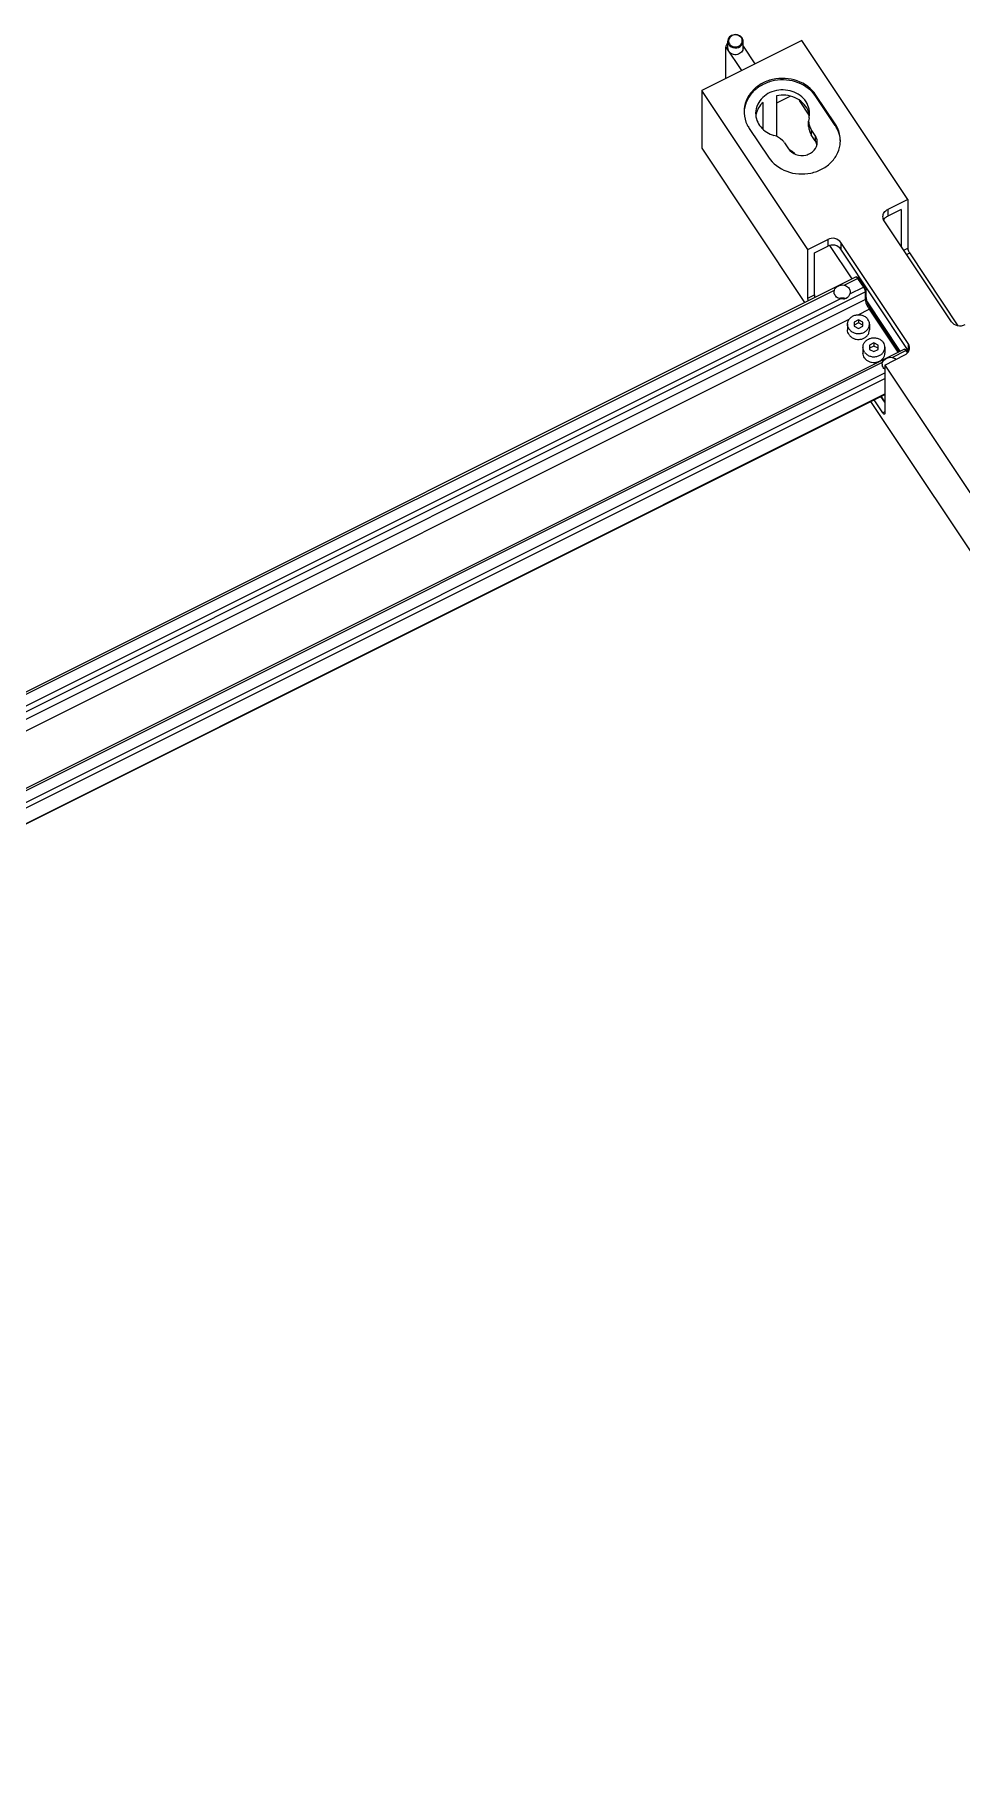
# Model space of a CAD drawing. Header units: millimetres. Extents: x 562 to 17351, y 2396 to 6995.
# Drawn here: x 5708.9 to 5829.2, y 3058.7 to 3282.5 of the extents above; entities that cross this region are included whole.
import ezdxf

# ---------------------------------------------------------------- set-up
doc = ezdxf.new("R2010")
doc.units = ezdxf.units.MM
doc.layers.add('02___PRT_ALL_AXES', color=7, linetype='Continuous')

msp = doc.modelspace()

# ---------------------------------------------------------------- linework, layer by layer
at = {"linetype": 'Continuous'}
for p, q in [((5822.2377, 3261.0674), (5808.4877, 3281.6924)), ((5795.4973, 3275.1972), (5795.4973, 3267.6972)), ((5809.2473, 3254.5722), (5795.4973, 3275.1972)), ((5803.4495, 3270.2215), (5803.4495, 3273.6524)), ((5805.1815, 3274.5184), (5805.1815, 3269.246)), ((5807.0103, 3274.4537), (5805.1815, 3273.5393)), ((5809.4635, 3271.9967), (5808.1965, 3273.8971)), ((5810.3227, 3274.6099), (5810.3227, 3274.4099)), ((5812.8227, 3270.8599), (5810.3227, 3274.6099)), ((5812.8227, 3270.6599), (5810.3227, 3274.4099)), ((5809.4234, 3271.6452), (5809.374, 3271.2169)), ((5809.374, 3270.5419), (5809.374, 3271.2169)), ((5809.4234, 3271.6452), (5809.4919, 3272.2448)), ((5801.6624, 3270.2798), (5804.1624, 3266.5298)), ((5809.7089, 3270.1344), (5809.7089, 3269.4594)), ((5810.2246, 3269.3608), (5809.7089, 3270.1344)), ((5810.2246, 3268.6858), (5809.7089, 3269.4594)), ((5810.2246, 3269.3608), (5810.2246, 3268.6858)), ((5812.8227, 3270.8599), (5812.8227, 3270.6599)), ((5795.4973, 3267.6972), (5808.8428, 3247.679)), ((5806.2448, 3268.4023), (5806.7605, 3267.6288)), ((5822.2377, 3261.0674), (5819.6396, 3259.7684)), ((5822.2377, 3261.0674), (5822.2377, 3254.7424)), ((5827.9321, 3245.1646), (5819.1821, 3258.2896)), ((5819.6396, 3259.7684), (5819.6396, 3258.8934)), ((5821.3717, 3259.7594), (5819.6396, 3258.8934)), ((5821.3717, 3259.7594), (5821.3717, 3255.0052)), ((5809.2473, 3254.5722), (5811.8454, 3255.8713)), ((5811.8454, 3255.8713), (5811.8454, 3254.9963)), ((5813.5529, 3255.475), (5813.5529, 3254.6)), ((5822.3029, 3242.35), (5813.5529, 3255.475)), ((5809.2473, 3248.2472), (5809.2473, 3254.5722)), ((5810.1134, 3254.1302), (5811.8454, 3254.9963)), ((5810.1134, 3248.6802), (5810.1134, 3254.1302)), ((5812.0891, 3255.0679), (5814.972, 3250.7436)), ((5822.3029, 3241.475), (5813.5529, 3254.6)), ((5821.7196, 3254.4834), (5822.2377, 3254.7424)), ((5822.0946, 3253.9209), (5822.4877, 3254.1174)), ((5828.7965, 3244.6542), (5822.4877, 3254.1174)), ((5815.5034, 3251.0093), (5815.5398, 3251.0085)), ((5815.8499, 3250.8935), (5815.5398, 3251.0085)), ((5813.9818, 3249.9395), (5815.727, 3250.812)), ((5814.7318, 3248.8145), (5816.477, 3249.687)), ((5815.727, 3250.812), (5816.477, 3249.687)), ((5815.9435, 3250.7953), (5815.727, 3250.812)), ((5815.8499, 3250.8936), (5815.881, 3250.8723)), ((5815.9435, 3250.7953), (5816.6935, 3249.6703)), ((5816.6935, 3249.6703), (5816.477, 3249.687)), ((5816.477, 3249.687), (5816.5727, 3249.5245)), ((5816.6935, 3249.6703), (5816.756, 3249.5598)), ((5816.8185, 3249.3578), (5816.727, 3249.062)), ((5816.727, 3249.062), (5816.727, 3248.062)), ((5816.756, 3249.5598), (5816.8018, 3249.4454)), ((5816.8185, 3249.3578), (5816.8185, 3248.3578)), ((5809.2473, 3248.2472), (5810.1134, 3248.6802)), ((5810.2089, 3248.362), (5810.1848, 3248.398)), ((5815.7989, 3246.098), (5817.227, 3246.812)), ((5816.8185, 3248.3578), (5816.727, 3248.062)), ((5816.9628, 3247.7573), (5821.222, 3241.3686)), ((5817.227, 3246.812), (5820.9475, 3241.2313)), ((5817.4435, 3246.7953), (5817.227, 3246.812)), ((5817.4435, 3246.7953), (5821.1015, 3241.3083)), ((5815.8454, 3245.4298), (5815.2868, 3245.1506)), ((5815.2868, 3245.1506), (5815.2868, 3244.592)), ((5815.8454, 3245.0298), (5815.2868, 3244.7506)), ((5815.2868, 3244.592), (5815.8454, 3244.3127)), ((5815.8454, 3245.4298), (5815.8454, 3245.0298)), ((5816.404, 3245.1506), (5815.8454, 3245.4298)), ((5816.404, 3244.7506), (5815.8454, 3245.0298)), ((5815.8454, 3244.3127), (5816.404, 3244.592)), ((5816.404, 3244.592), (5816.404, 3245.1506)), ((5817.8454, 3242.4298), (5817.2868, 3242.1506)), ((5817.2868, 3242.1506), (5817.2868, 3241.592)), ((5817.8454, 3242.0298), (5817.2868, 3241.7506)), ((5817.8454, 3242.4298), (5817.8454, 3242.0298)), ((5818.404, 3242.1506), (5817.8454, 3242.4298)), ((5818.404, 3241.7506), (5817.8454, 3242.0298)), ((5818.404, 3241.592), (5818.404, 3242.1506)), ((5822.3029, 3242.35), (5822.3029, 3241.475)), ((5817.2868, 3241.592), (5817.8454, 3241.3127)), ((5817.8454, 3241.3127), (5818.404, 3241.592)), ((5819.2473, 3239.5722), (5821.8454, 3240.8713)), ((5820.2318, 3240.5645), (5821.977, 3241.437)), ((5821.7534, 3241.6343), (5821.7898, 3241.6335)), ((5822.0999, 3241.5185), (5821.7898, 3241.6335)), ((5821.977, 3241.437), (5822.1976, 3241.1061)), ((5822.1935, 3241.4203), (5821.977, 3241.437)), ((5822.0999, 3241.5186), (5822.131, 3241.4973)), ((5822.1935, 3241.4203), (5822.2866, 3241.2806)), ((5819.2473, 3239.5722), (5819.2473, 3233.2472)), ((5819.2473, 3234.7293), (5818.7304, 3235.5047)), ((5819.2473, 3234.8043), (5818.7679, 3235.5235)), ((5818.9973, 3233.3722), (5817.8643, 3235.0717)), ((5819.2473, 3233.4972), (5818.9973, 3233.3722)), ((5819.2473, 3233.2472), (5819.2209, 3233.1751))]:
    msp.add_line(p, q, dxfattribs=at)
at = {"color": 7, "linetype": 'Continuous'}
for p, q in [((5576.3844, 3131.4498), (5815.5034, 3251.0093)), ((5577.6639, 3129.5305), (5816.727, 3249.062)), ((5578.1639, 3128.7805), (5816.727, 3248.062)), ((5578.9139, 3127.6555), (5814.6419, 3245.5195)), ((5582.7104, 3122.1127), (5821.7534, 3241.6343)), ((5587.5945, 3121.9958), (5819.2473, 3237.8222)), ((5819.2473, 3239.5722), (5938.6223, 3060.5097)), ((5588.5945, 3120.4958), (5819.2473, 3235.8222)), ((5588.624, 3120.4515), (5819.2473, 3235.7632)), ((5817.4018, 3234.8405), (5938.2178, 3053.6165))]:
    msp.add_line(p, q, dxfattribs=at)
at = {"linetype": 'Continuous'}
for centre, radius, start, end in [((5799.8115, 3281.7515), 0.8865, 228.262374, 239.402234), ((5804.7441, 3272.445), 3.7515, 180.003267, 183.016924), ((5805.1447, 3271.5676), 2.6522, 167.802001, 171.30641), ((5806.753, 3271.5438), 2.7427, 14.275382, 24.388681), ((5806.8315, 3271.5652), 2.6613, 7.75745, 14.245002), ((5808.859, 3267.775), 1.6414, 23.795461, 33.70389), ((5808.9232, 3267.803), 1.5715, 13.076667, 23.804619), ((5808.9856, 3268.4945), 1.507, 0.011071, 11.524019), ((5809.7532, 3268.6946), 3.7393, 356.844115, 0.002678), ((5813.7189, 3247.357), 0.8513, 92.515567, 105.970739), ((5813.7204, 3247.3422), 0.8661, 84.789781, 92.569345), ((5821.4531, 3249.4278), 4.7967, 201.867417, 207.655197), ((5821.3337, 3249.3544), 4.6569, 207.536498, 211.883991), ((5820.6672, 3248.9426), 3.8734, 211.919825, 213.667596), ((5821.4482, 3240.9051), 1.0274, 27.733224, 33.692943)]:
    msp.add_arc(centre, radius, start, end, dxfattribs=at)
for points, knots in [([(5800.0168, 3282.4386), (5799.7994, 3282.467), (5799.3535, 3282.4031), (5799.0208, 3282.0842), (5798.9366, 3281.8986)], [0, 0, 0, 0, 0.51828629, 1, 1, 1, 1]), ([(5799.6023, 3282.3771), (5799.4195, 3282.3283), (5799.0807, 3282.1303), (5798.9549, 3281.7468), (5798.9701, 3281.5739)], [0, 0, 0, 0, 0.52165581, 1, 1, 1, 1]), ([(5800.6469, 3282.022), (5800.543, 3282.1779), (5800.3156, 3282.3384), (5800.0678, 3282.3944), (5800.0018, 3282.403)], [0, 0, 0, 0, 0.73782431, 1, 1, 1, 1]), ([(5799.1322, 3280.9957), (5799.3647, 3280.7773), (5800.0586, 3280.5757), (5800.672, 3280.9873), (5800.7985, 3281.266)], [0, 0, 0, 0, 0.51034613, 1, 1, 1, 1]), ([(5799.3603, 3280.9885), (5799.5838, 3280.8562), (5800.1416, 3280.7765), (5800.6042, 3281.1247), (5800.7054, 3281.3477)], [0, 0, 0, 0, 0.51466305, 1, 1, 1, 1]), ([(5810.3227, 3274.6099), (5809.7615, 3275.4515), (5807.9427, 3276.77), (5805.1885, 3276.8972), (5803.1942, 3276.126), (5801.9781, 3275.1549), (5801.18, 3273.8857), (5800.9925, 3272.9171), (5800.9925, 3272.4448)], [0, 0, 0, 0, 0.24770621, 0.5099451, 0.64004793, 0.76500504, 0.88434469, 1, 1, 1, 1]), ([(5810.3227, 3274.4099), (5809.7842, 3275.2175), (5808.0646, 3276.5009), (5805.4334, 3276.7109), (5803.4772, 3276.0691), (5802.2395, 3275.2132), (5801.3605, 3274.0604), (5801.075, 3273.1507), (5801.0199, 3272.6974)], [0, 0, 0, 0, 0.24653851, 0.50779566, 0.63809011, 0.76380072, 0.88403199, 1, 1, 1, 1]), ([(5809.4923, 3272.2448), (5809.4924, 3272.5923), (5809.3466, 3273.3062), (5808.5164, 3274.5523), (5806.6807, 3275.4526), (5804.302, 3275.1708), (5803.0724, 3274.0616), (5802.7579, 3273.4025)], [0, 0, 0, 0, 0.11655664, 0.23706959, 0.49198153, 0.75502911, 1, 1, 1, 1]), ([(5809.251, 3272.6763), (5808.9381, 3273.3671), (5807.6613, 3274.5353), (5805.9801, 3274.6832), (5805.1815, 3274.5184)], [0, 0, 0, 0, 0.48186372, 1, 1, 1, 1]), ([(5800.9977, 3272.2476), (5801.025, 3271.7291), (5801.2138, 3271.0311), (5801.5638, 3270.4277), (5801.6624, 3270.2798)], [0, 0, 0, 0, 0.74491588, 1, 1, 1, 1]), ([(5802.4926, 3272.2448), (5802.4928, 3271.6157), (5803.0144, 3270.2775), (5804.2209, 3269.5629), (5804.8767, 3269.3719)], [0, 0, 0, 0, 0.47944173, 1, 1, 1, 1]), ([(5806.2448, 3268.4023), (5806.1687, 3268.5165), (5805.8098, 3268.9567), (5805.288, 3269.2521), (5804.8767, 3269.3719)], [0, 0, 0, 0, 0.24261174, 1, 1, 1, 1]), ([(5813.4925, 3268.6948), (5813.4925, 3269.2618), (5813.3095, 3270.0364), (5812.9306, 3270.6979), (5812.8227, 3270.8599)], [0, 0, 0, 0, 0.74445986, 1, 1, 1, 1]), ([(5813.4873, 3268.6926), (5813.4599, 3269.2111), (5813.2709, 3269.9088), (5812.9212, 3270.5121), (5812.8227, 3270.6599)], [0, 0, 0, 0, 0.74504725, 1, 1, 1, 1]), ([(5804.1624, 3266.5298), (5804.7132, 3265.7035), (5806.4867, 3264.4008), (5809.1853, 3264.2351), (5811.1634, 3264.9467), (5812.3908, 3265.865), (5813.2278, 3267.0815), (5813.4613, 3268.0244), (5813.4869, 3268.4888)], [0, 0, 0, 0, 0.24718032, 0.5089923, 0.63919567, 0.76450324, 0.88423752, 1, 1, 1, 1]), ([(5806.7605, 3267.6288), (5806.9849, 3267.2921), (5807.7125, 3266.7649), (5808.8142, 3266.713), (5809.6119, 3267.0238), (5810.2434, 3267.52), (5810.4925, 3268.1173), (5810.4925, 3268.4948)], [0, 0, 0, 0, 0.24869238, 0.51195581, 0.64256657, 0.76800981, 1, 1, 1, 1]), ([(5819.0147, 3258.8309), (5819.0147, 3259.0197), (5819.1418, 3259.4171), (5819.4591, 3259.6781), (5819.6396, 3259.7684)], [0, 0, 0, 0, 0.48335922, 1, 1, 1, 1]), ([(5813.5529, 3255.475), (5813.3844, 3255.7278), (5812.8015, 3256.0949), (5812.13, 3256.0136), (5811.8454, 3255.8713)], [0, 0, 0, 0, 0.48838259, 1, 1, 1, 1]), ([(5813.5529, 3254.6), (5813.3844, 3254.8528), (5812.8015, 3255.2199), (5812.13, 3255.1386), (5811.8454, 3254.9963)], [0, 0, 0, 0, 0.48838259, 1, 1, 1, 1]), ([(5822.2377, 3254.7424), (5822.2377, 3254.6438), (5822.317, 3254.4245), (5822.4171, 3254.2233), (5822.4877, 3254.1174)], [0, 0, 0, 0, 0.43654035, 1, 1, 1, 1]), ([(5815.5398, 3251.0085), (5815.5468, 3251.0059), (5815.5816, 3250.9878), (5815.6099, 3250.9598), (5815.6313, 3250.9365)], [0, 0, 0, 0, 0.18980371, 1, 1, 1, 1]), ([(5816.5727, 3249.5245), (5816.5878, 3249.4955), (5816.6412, 3249.3864), (5816.686, 3249.2724), (5816.708, 3249.1863)], [0, 0, 0, 0, 0.26880649, 1, 1, 1, 1]), ([(5809.3336, 3247.9288), (5809.3206, 3247.9597), (5809.2814, 3248.0621), (5809.2473, 3248.1705), (5809.2473, 3248.2472)], [0, 0, 0, 0, 0.30405235, 1, 1, 1, 1]), ([(5810.1134, 3248.6802), (5810.1134, 3248.6618), (5810.1237, 3248.5646), (5810.1557, 3248.4714), (5810.1848, 3248.398)], [0, 0, 0, 0, 0.18933976, 1, 1, 1, 1]), ([(5813.3215, 3248.2279), (5813.3489, 3248.2382), (5813.4612, 3248.2754), (5813.5793, 3248.2946), (5813.6681, 3248.2986)], [0, 0, 0, 0, 0.24831997, 1, 1, 1, 1]), ([(5813.6681, 3248.2986), (5813.7557, 3248.3026), (5813.9313, 3248.2906), (5814.0996, 3248.2388), (5814.1786, 3248.2035)], [0, 0, 0, 0, 0.50340501, 1, 1, 1, 1]), ([(5813.799, 3248.2047), (5813.8182, 3248.203), (5813.8938, 3248.1935), (5813.9682, 3248.1739), (5814.0215, 3248.1536)], [0, 0, 0, 0, 0.2519309, 1, 1, 1, 1]), ([(5816.727, 3248.062), (5816.727, 3247.9244), (5816.8193, 3247.6033), (5816.9482, 3247.3045), (5817.0357, 3247.137)], [0, 0, 0, 0, 0.42144496, 1, 1, 1, 1]), ([(5816.8185, 3248.3578), (5816.8185, 3248.3359), (5816.8241, 3248.2311), (5816.8455, 3248.1278), (5816.866, 3248.0474)], [0, 0, 0, 0, 0.20861436, 1, 1, 1, 1]), ([(5816.866, 3248.0474), (5816.8742, 3248.0156), (5816.9125, 3247.878), (5816.9607, 3247.7433), (5817.0016, 3247.6412)], [0, 0, 0, 0, 0.22988505, 1, 1, 1, 1]), ([(5829.6396, 3244.7684), (5829.355, 3244.6261), (5828.6835, 3244.5447), (5828.1006, 3244.9119), (5827.9321, 3245.1646)], [0, 0, 0, 0, 0.51161741, 1, 1, 1, 1]), ([(5821.7898, 3241.6335), (5821.7968, 3241.6309), (5821.8316, 3241.6128), (5821.8599, 3241.5848), (5821.8813, 3241.5615)], [0, 0, 0, 0, 0.18980371, 1, 1, 1, 1]), ([(5819.2209, 3233.1751), (5819.1914, 3233.1599), (5819.0859, 3233.2424), (5819.0356, 3233.3148), (5818.9973, 3233.3722)], [0, 0, 0, 0, 0.32450668, 1, 1, 1, 1])]:
    msp.add_open_spline(points, degree=3, knots=knots, dxfattribs=at)
for points in [[(5800.0018, 3282.403), (5799.8695, 3282.4203), (5799.7312, 3282.4115), (5799.6023, 3282.3771)], [(5800.4311, 3282.2977), (5800.3056, 3282.372), (5800.1615, 3282.4198), (5800.0168, 3282.4386)], [(5800.7336, 3282.0153), (5800.657, 3282.1301), (5800.5498, 3282.2274), (5800.4311, 3282.2977)], [(5798.9366, 3281.8986), (5798.892, 3281.8003), (5798.8675, 3281.6902), (5798.8675, 3281.5823)], [(5798.8675, 3281.5823), (5798.8675, 3281.4312), (5798.9177, 3281.275), (5799.0015, 3281.1493)], [(5798.9701, 3281.5739), (5798.9803, 3281.4571), (5799.0231, 3281.3402), (5799.0881, 3281.2426)], [(5799.0015, 3281.1493), (5799.0388, 3281.0934), (5799.0832, 3281.0418), (5799.1322, 3280.9957)], [(5799.0881, 3281.2426), (5799.1256, 3281.1864), (5799.171, 3281.135), (5799.2214, 3281.09)], [(5800.765, 3281.6907), (5800.7547, 3281.8075), (5800.712, 3281.9245), (5800.6469, 3282.022)], [(5800.7054, 3281.3477), (5800.7533, 3281.4534), (5800.7752, 3281.5751), (5800.765, 3281.6907)], [(5800.8676, 3281.5823), (5800.8676, 3281.7334), (5800.8174, 3281.8896), (5800.7336, 3282.0153)], [(5800.7985, 3281.266), (5800.843, 3281.3643), (5800.8675, 3281.4744), (5800.8676, 3281.5823)], [(5802.7579, 3273.4025), (5802.5874, 3273.0452), (5802.4924, 3272.6407), (5802.4926, 3272.2448)], [(5803.4495, 3273.6524), (5803.2255, 3273.4473), (5803.0282, 3273.2078), (5802.8742, 3272.9462)], [(5802.8742, 3272.9462), (5802.7255, 3272.6936), (5802.6143, 3272.4144), (5802.5524, 3272.128)], [(5809.374, 3271.2169), (5809.3739, 3271.0065), (5809.4105, 3270.7933), (5809.4795, 3270.5944)], [(5809.374, 3270.5419), (5809.3739, 3270.3379), (5809.4083, 3270.1314), (5809.4732, 3269.938)], [(5809.4732, 3269.938), (5809.5298, 3269.7694), (5809.6102, 3269.6073), (5809.7089, 3269.4594)], [(5809.4795, 3270.5944), (5809.5357, 3270.4326), (5809.6138, 3270.277), (5809.7089, 3270.1344)], [(5810.4621, 3268.7956), (5810.4213, 3268.9958), (5810.3379, 3269.1908), (5810.2246, 3269.3608)], [(5819.1821, 3258.2896), (5819.0773, 3258.4467), (5819.0146, 3258.642), (5819.0147, 3258.8309)], [(5819.1226, 3258.3959), (5819.1631, 3258.4746), (5819.2142, 3258.5486), (5819.2729, 3258.6149)], [(5819.2729, 3258.6149), (5819.3748, 3258.7297), (5819.5024, 3258.8247), (5819.6396, 3258.8934)], [(5815.6313, 3250.9365), (5815.6668, 3250.898), (5815.698, 3250.8556), (5815.727, 3250.812)], [(5815.881, 3250.8723), (5815.9053, 3250.8498), (5815.9252, 3250.8228), (5815.9435, 3250.7953)], [(5816.708, 3249.1863), (5816.7183, 3249.1457), (5816.727, 3249.1039), (5816.727, 3249.062)], [(5816.8018, 3249.4454), (5816.8105, 3249.417), (5816.8185, 3249.3875), (5816.8185, 3249.3578)], [(5817.0357, 3247.137), (5817.0939, 3247.0256), (5817.1573, 3246.9166), (5817.227, 3246.812)], [(5822.4704, 3241.8088), (5822.4705, 3241.9976), (5822.4077, 3242.1929), (5822.3029, 3242.35)], [(5821.8454, 3240.8713), (5821.9622, 3240.9296), (5822.0715, 3241.0068), (5822.164, 3241.0989)], [(5821.8813, 3241.5615), (5821.9168, 3241.523), (5821.948, 3241.4806), (5821.977, 3241.437)], [(5822.131, 3241.4973), (5822.1553, 3241.4748), (5822.1752, 3241.4478), (5822.1935, 3241.4203)], [(5822.164, 3241.0989), (5822.2832, 3241.2174), (5822.3781, 3241.368), (5822.4278, 3241.5286)], [(5822.4278, 3241.5286), (5822.4557, 3241.6188), (5822.4704, 3241.7143), (5822.4704, 3241.8088)]]:
    msp.add_open_spline(points, degree=3, dxfattribs=at)
at = {"layer": '02___PRT_ALL_AXES', "linetype": 'Continuous'}
for p, q in [((5808.4877, 3281.6924), (5795.4973, 3275.1972)), ((5798.6265, 3276.7618), (5798.6265, 3280.8368)), ((5798.6265, 3280.8368), (5800.664, 3277.7806)), ((5798.8675, 3280.7073), (5798.8675, 3281.5823)), ((5799.0015, 3280.2743), (5798.8675, 3280.7073)), ((5800.8675, 3280.7073), (5800.8675, 3281.5823)), ((5800.8675, 3280.9394), (5802.3961, 3278.6466)), ((5812.6704, 3249.0588), (5812.709, 3249.3031)), ((5814.7704, 3249.0588), (5814.7318, 3248.8145)), ((5814.4254, 3244.8713), (5814.4254, 3244.1213)), ((5817.2654, 3244.8713), (5817.2654, 3244.1213)), ((5816.4254, 3241.8713), (5816.4254, 3241.1213)), ((5818.9204, 3239.6838), (5818.959, 3239.9281)), ((5819.2654, 3241.8713), (5819.2654, 3241.1213))]:
    msp.add_line(p, q, dxfattribs=at)
at = {"layer": '02___PRT_ALL_AXES', "color": 7, "linetype": 'Continuous'}
for p, q in [((5576.5389, 3131.218), (5812.709, 3249.3031)), ((5577.2889, 3130.093), (5813.459, 3248.1781)), ((5583.0285, 3121.9628), (5818.959, 3239.9281)), ((5587.2195, 3122.5583), (5819.2473, 3238.5722))]:
    msp.add_line(p, q, dxfattribs=at)
at = {"layer": '02___PRT_ALL_AXES', "linetype": 'Continuous'}
for centre, radius, start, end in [((5799.6728, 3280.6571), 1.0668, 140.335437, 148.304101), ((5806.1677, 3265.7423), 1.89, 42.425977, 54.018742), ((5819.7123, 3239.6839), 0.7919, 180.01338, 191.500579)]:
    msp.add_arc(centre, radius, start, end, dxfattribs=at)
for points in [[(5798.7651, 3281.2176), (5798.6942, 3281.1026), (5798.6451, 3280.9706), (5798.6265, 3280.8368)], [(5807.2781, 3267.2716), (5807.1783, 3267.3442), (5807.0711, 3267.4075), (5806.9598, 3267.4608)], [(5812.8111, 3248.6041), (5812.7231, 3248.7361), (5812.6704, 3248.9001), (5812.6704, 3249.0588)], [(5814.6297, 3249.5134), (5814.7177, 3249.3814), (5814.7705, 3249.2174), (5814.7704, 3249.0588)], [(5820.2318, 3240.5645), (5820.4127, 3240.5242), (5820.5904, 3240.4376), (5820.728, 3240.3134)], [(5819.0611, 3239.2291), (5819.0015, 3239.3184), (5818.9577, 3239.4208), (5818.9363, 3239.5261)], [(5819.2458, 3239.0257), (5819.1752, 3239.084), (5819.1119, 3239.1529), (5819.0611, 3239.2291)]]:
    msp.add_open_spline(points, degree=3, dxfattribs=at)
for points, knots in [([(5800.8675, 3280.7073), (5800.8678, 3280.5186), (5800.6995, 3280.1157), (5800.1297, 3279.8114), (5799.4785, 3279.8424), (5799.1138, 3280.1059), (5799.0015, 3280.2743)], [0, 0, 0, 0, 0.23269856, 0.48649769, 0.75048768, 1, 1, 1, 1]), ([(5812.709, 3249.3031), (5812.7798, 3249.5228), (5813.2072, 3249.8669), (5813.7217, 3249.9973), (5813.9818, 3249.9395)], [0, 0, 0, 0, 0.46426495, 1, 1, 1, 1]), ([(5814.7318, 3248.8145), (5814.6534, 3248.5711), (5814.2942, 3248.0905), (5813.7153, 3248.121), (5813.459, 3248.1781)], [0, 0, 0, 0, 0.49339241, 1, 1, 1, 1]), ([(5813.9818, 3249.9395), (5814.0486, 3249.9246), (5814.2987, 3249.8465), (5814.5224, 3249.6744), (5814.6297, 3249.5134)], [0, 0, 0, 0, 0.26130852, 1, 1, 1, 1]), ([(5813.459, 3248.1781), (5813.3922, 3248.1929), (5813.1421, 3248.271), (5812.9184, 3248.4431), (5812.8111, 3248.6041)], [0, 0, 0, 0, 0.26130852, 1, 1, 1, 1]), ([(5814.4254, 3244.8713), (5814.4254, 3244.9383), (5814.4382, 3245.0734), (5814.4953, 3245.2699), (5814.5887, 3245.4555), (5814.7593, 3245.6839), (5815.0506, 3245.9168), (5815.4761, 3246.0812), (5815.9387, 3246.1202), (5816.392, 3246.0298), (5816.7901, 3245.8188), (5816.9963, 3245.6045), (5817.0752, 3245.4861)], [0, 0, 0, 0, 0.05744116, 0.11538051, 0.17425145, 0.23437151, 0.35848231, 0.48770446, 0.61961021, 0.75082069, 0.87819904, 1, 1, 1, 1]), ([(5814.6157, 3244.2564), (5814.5549, 3244.3476), (5814.4588, 3244.5458), (5814.4254, 3244.7639), (5814.4254, 3244.8713)], [0, 0, 0, 0, 0.50525533, 1, 1, 1, 1]), ([(5814.6157, 3244.2564), (5814.6945, 3244.138), (5814.9007, 3243.9237), (5815.2989, 3243.7127), (5815.7522, 3243.6223), (5816.2147, 3243.6613), (5816.6402, 3243.8257), (5816.9315, 3244.0587), (5817.1022, 3244.2871), (5817.1955, 3244.4727), (5817.2526, 3244.6691), (5817.2654, 3244.8042), (5817.2654, 3244.8713)], [0, 0, 0, 0, 0.12180096, 0.24917931, 0.38038979, 0.51229554, 0.64151769, 0.76562849, 0.82574855, 0.88461949, 0.94255884, 1, 1, 1, 1]), ([(5817.2654, 3244.8713), (5817.2654, 3244.9786), (5817.232, 3245.1967), (5817.136, 3245.3949), (5817.0752, 3245.4861)], [0, 0, 0, 0, 0.49474467, 1, 1, 1, 1]), ([(5814.6157, 3243.5064), (5814.5549, 3243.5976), (5814.4588, 3243.7958), (5814.4254, 3244.0139), (5814.4254, 3244.1213)], [0, 0, 0, 0, 0.50525533, 1, 1, 1, 1]), ([(5814.6157, 3243.5064), (5814.6288, 3243.4866), (5814.6844, 3243.4084), (5814.7492, 3243.3367), (5814.8019, 3243.2872)], [0, 0, 0, 0, 0.24716996, 1, 1, 1, 1]), ([(5814.8019, 3243.2872), (5814.8997, 3243.1954), (5815.1285, 3243.0384), (5815.5253, 3242.9045), (5815.9495, 3242.8765), (5816.3648, 3242.9571), (5816.736, 3243.1399), (5817.0307, 3243.4109), (5817.2212, 3243.7476), (5817.2654, 3243.9985), (5817.2654, 3244.1213)], [0, 0, 0, 0, 0.12519237, 0.25475518, 0.38646432, 0.51746271, 0.64510058, 0.76774868, 0.88543016, 1, 1, 1, 1]), ([(5816.4254, 3241.8713), (5816.4254, 3241.9383), (5816.4382, 3242.0734), (5816.4953, 3242.2699), (5816.5887, 3242.4555), (5816.7593, 3242.6839), (5817.0506, 3242.9168), (5817.4761, 3243.0812), (5817.9387, 3243.1202), (5818.392, 3243.0298), (5818.7901, 3242.8188), (5818.9963, 3242.6045), (5819.0752, 3242.4861)], [0, 0, 0, 0, 0.05744116, 0.11538051, 0.17425145, 0.23437151, 0.35848231, 0.48770446, 0.61961021, 0.75082069, 0.87819904, 1, 1, 1, 1]), ([(5819.2654, 3241.8713), (5819.2654, 3241.9786), (5819.232, 3242.1967), (5819.136, 3242.3949), (5819.0752, 3242.4861)], [0, 0, 0, 0, 0.49474467, 1, 1, 1, 1]), ([(5816.6157, 3241.2564), (5816.5549, 3241.3476), (5816.4588, 3241.5458), (5816.4254, 3241.7639), (5816.4254, 3241.8713)], [0, 0, 0, 0, 0.50525533, 1, 1, 1, 1]), ([(5816.6157, 3240.5064), (5816.5549, 3240.5976), (5816.4588, 3240.7958), (5816.4254, 3241.0139), (5816.4254, 3241.1213)], [0, 0, 0, 0, 0.50525533, 1, 1, 1, 1]), ([(5816.6157, 3241.2564), (5816.6945, 3241.138), (5816.9007, 3240.9237), (5817.2989, 3240.7127), (5817.7522, 3240.6223), (5818.2147, 3240.6613), (5818.6402, 3240.8257), (5818.9315, 3241.0587), (5819.1022, 3241.2871), (5819.1955, 3241.4727), (5819.2526, 3241.6691), (5819.2654, 3241.8042), (5819.2654, 3241.8713)], [0, 0, 0, 0, 0.12180096, 0.24917931, 0.38038979, 0.51229554, 0.64151769, 0.76562849, 0.82574855, 0.88461949, 0.94255884, 1, 1, 1, 1]), ([(5816.6157, 3240.5064), (5816.6288, 3240.4866), (5816.6844, 3240.4084), (5816.7492, 3240.3367), (5816.8019, 3240.2872)], [0, 0, 0, 0, 0.24716996, 1, 1, 1, 1]), ([(5816.8019, 3240.2872), (5816.8997, 3240.1954), (5817.1285, 3240.0384), (5817.5253, 3239.9045), (5817.9495, 3239.8765), (5818.3648, 3239.9571), (5818.736, 3240.1399), (5819.0307, 3240.4109), (5819.2212, 3240.7476), (5819.2654, 3240.9985), (5819.2654, 3241.1213)], [0, 0, 0, 0, 0.12519237, 0.25475518, 0.38646432, 0.51746271, 0.64510058, 0.76774868, 0.88543016, 1, 1, 1, 1]), ([(5818.959, 3239.9281), (5819.0298, 3240.1478), (5819.4572, 3240.4919), (5819.9717, 3240.6223), (5820.2318, 3240.5645)], [0, 0, 0, 0, 0.46426495, 1, 1, 1, 1])]:
    msp.add_open_spline(points, degree=3, knots=knots, dxfattribs=at)

doc.saveas('drawing.dxf')
